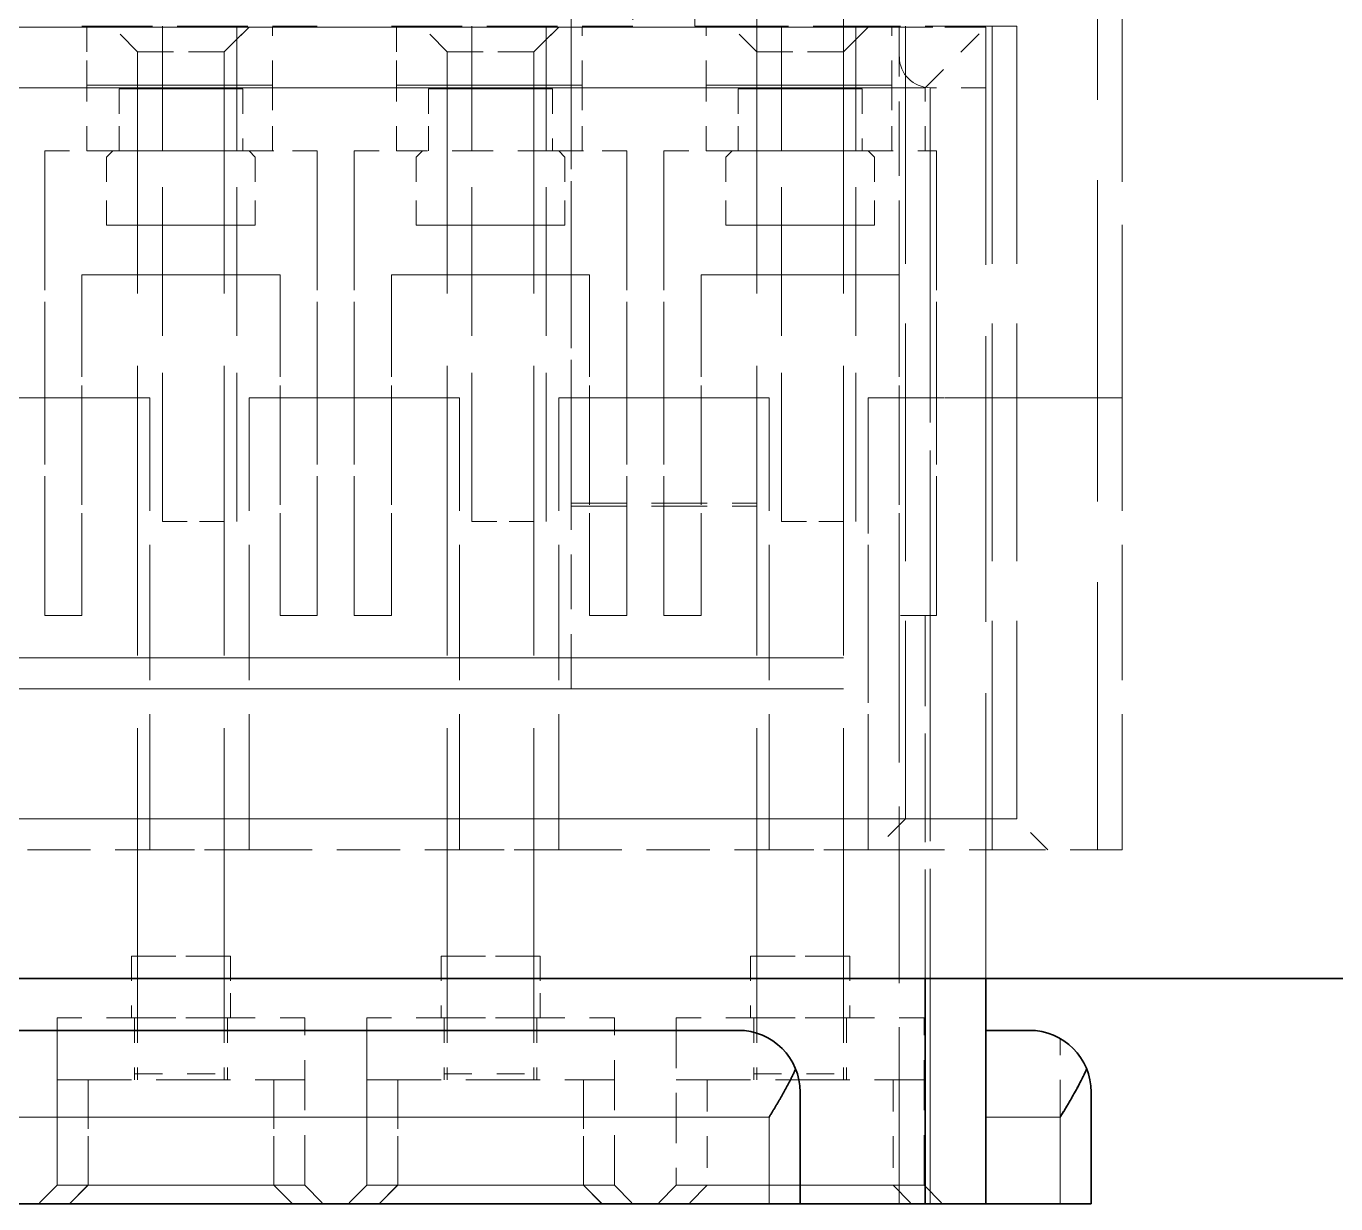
# Model space of a CAD drawing. Extents: x 23 to 417, y 3 to 294.
# Drawn here: x 273.83 to 279.12, y 99.53 to 104.28 of the extents above; entities that cross this region are included whole.
import ezdxf

# ---------------------------------------------------------------- set-up
doc = ezdxf.new("R2010")
doc.units = 0
doc.linetypes.add('DASHED', pattern=[15, 12, -3])
doc.layers.get('0').update_dxf_attribs({"lineweight": 13})

# ---------------------------------------------------------------- blocks, each defined once
blk = doc.blocks.new('BLOCK3528')
at = {"color": 7, "linetype": 'DASHED', "lineweight": 13, "ltscale": 0.05}
for p, q in [((11.4, -40.512), (11.4, -42.512)), ((11.4, -40.512), (11.4, -42.512)), ((12.9, -42.512), (12.9, -40.512)), ((12.9, -42.512), (12.9, -40.512)), ((14.05, -44.519), (14.05, -42.519)), ((14.05, -44.519), (14.05, -42.519)), ((7.25, -51.019), (9.25, -51.019)), ((7.25, -51.019), (9.25, -51.019)), ((9.75, -51.019), (11.75, -51.019)), ((9.75, -51.019), (11.75, -51.019)), ((12.25, -51.019), (14.25, -51.019)), ((12.25, -51.019), (14.25, -51.019)), ((9.25, -51.869), (7.25, -51.869)), ((7.25, -51.869), (9.25, -51.869)), ((11.75, -51.869), (9.75, -51.869)), ((9.75, -51.869), (11.75, -51.869)), ((12.25, -51.869), (14.25, -51.869)), ((12.25, -51.869), (14.25, -51.869))]:
    blk.add_line(p, q, dxfattribs=at)
at = {"color": 7, "linetype": 'DASHED', "lineweight": 13, "ltscale": 0.055179}
blk.add_line((13.6, -42.719), (13.6, -40.512), dxfattribs=at)
blk.add_line((13.6, -42.719), (13.6, -40.512), dxfattribs=at)
at = {"color": 7, "linetype": 'DASHED', "lineweight": 13, "ltscale": 0.21625}
blk.add_line((15.65, -40.512), (15.65, -49.162), dxfattribs=at)
blk.add_line((15.65, -40.512), (15.65, -49.162), dxfattribs=at)
at = {"color": 7, "linetype": 'DASHED', "lineweight": 13, "ltscale": 0.11625}
blk.add_line((15.85, -45.512), (15.85, -40.862), dxfattribs=at)
blk.add_line((15.85, -45.512), (15.85, -40.862), dxfattribs=at)
at = {"color": 7, "linetype": 'DASHED', "lineweight": 13, "ltscale": 0.025}
for p, q in [((7.45, -41.512), (7.45, -42.512)), ((7.45, -41.512), (7.45, -42.512)), ((9.35, -41.512), (9.35, -42.512)), ((9.35, -41.512), (9.35, -42.512)), ((9.95, -41.512), (9.95, -42.512)), ((9.95, -41.512), (9.95, -42.512)), ((11.85, -41.512), (11.85, -42.512)), ((11.85, -41.512), (11.85, -42.512)), ((12.45, -41.512), (12.45, -42.512)), ((12.45, -41.512), (12.45, -42.512)), ((7.49, -42.519), (6.49, -42.519)), ((6.49, -42.519), (7.49, -42.519)), ((9.99, -42.519), (8.99, -42.519)), ((8.99, -42.519), (9.99, -42.519)), ((12.49, -42.519), (11.49, -42.519)), ((11.49, -42.519), (12.49, -42.519)), ((7.75, -43.019), (8.75, -43.019)), ((8.75, -43.019), (7.75, -43.019)), ((10.25, -43.019), (11.25, -43.019)), ((11.25, -43.019), (10.25, -43.019)), ((12.75, -43.019), (13.75, -43.019)), ((13.75, -43.019), (12.75, -43.019))]:
    blk.add_line(p, q, dxfattribs=at)
at = {"color": 7, "linetype": 'DASHED', "lineweight": 13, "ltscale": 0.00625}
for p, q in [((11.9, -42.262), (11.9, -42.512)), ((11.9, -42.262), (11.9, -42.512)), ((12.4, -42.512), (12.4, -42.262)), ((12.4, -42.512), (12.4, -42.262)), ((14.8, -49.162), (14.8, -48.912)), ((14.8, -49.162), (14.8, -48.912)), ((14.8, -48.912), (14.8, -49.162)), ((14.8, -49.162), (14.8, -48.912)), ((7.25, -51.869), (7.5, -51.869)), ((7.5, -51.869), (7.25, -51.869)), ((9, -51.869), (9.25, -51.869)), ((9.25, -51.869), (9, -51.869)), ((9.75, -51.869), (10, -51.869)), ((10, -51.869), (9.75, -51.869)), ((11.5, -51.869), (11.75, -51.869)), ((11.75, -51.869), (11.5, -51.869)), ((12.25, -51.869), (12.5, -51.869)), ((12.5, -51.869), (12.25, -51.869)), ((14, -51.869), (14.25, -51.869)), ((14.25, -51.869), (14, -51.869))]:
    blk.add_line(p, q, dxfattribs=at)
at = {"color": 7, "linetype": 'DASHED', "lineweight": 13, "ltscale": 0.0475}
for p, q in [((7.45, -42.512), (9.35, -42.512)), ((7.45, -42.512), (9.35, -42.512)), ((9.95, -42.512), (11.85, -42.512)), ((9.95, -42.512), (11.85, -42.512))]:
    blk.add_line(p, q, dxfattribs=at)
at = {"color": 7, "linetype": 'DASHED', "lineweight": 13, "ltscale": 0.0375}
for p, q in [((8.99, -42.519), (7.49, -42.519)), ((7.49, -42.519), (8.99, -42.519)), ((11.49, -42.519), (9.99, -42.519)), ((9.99, -42.519), (11.49, -42.519)), ((13.99, -42.519), (12.49, -42.519)), ((12.49, -42.519), (13.99, -42.519)), ((7.49, -42.989), (8.99, -42.989)), ((8.99, -42.989), (7.49, -42.989)), ((9.99, -42.989), (11.49, -42.989)), ((11.49, -42.989), (9.99, -42.989)), ((12.49, -42.989), (13.99, -42.989)), ((13.99, -42.989), (12.49, -42.989)), ((11.4, -46.362), (12.9, -46.362)), ((11.4, -46.362), (12.9, -46.362)), ((11.4, -46.387), (12.9, -46.387)), ((11.4, -46.387), (12.9, -46.387)), ((7.5, -51.869), (9, -51.869)), ((9, -51.869), (7.5, -51.869)), ((10, -51.869), (11.5, -51.869)), ((11.5, -51.869), (10, -51.869)), ((12.5, -51.869), (14, -51.869)), ((14, -51.869), (12.5, -51.869))]:
    blk.add_line(p, q, dxfattribs=at)
at = {"color": 7, "linetype": 'DASHED', "lineweight": 13, "ltscale": 0.01175}
for p, q in [((7.49, -42.519), (7.49, -42.989)), ((7.49, -42.989), (7.49, -42.519)), ((8.99, -42.989), (8.99, -42.519)), ((8.99, -42.989), (8.99, -42.519)), ((9.99, -42.519), (9.99, -42.989)), ((9.99, -42.989), (9.99, -42.519)), ((11.49, -42.989), (11.49, -42.519)), ((11.49, -42.989), (11.49, -42.519)), ((12.49, -42.989), (12.49, -42.519)), ((12.49, -42.989), (12.49, -42.519)), ((13.99, -42.989), (13.99, -42.519)), ((13.99, -42.989), (13.99, -42.519))]:
    blk.add_line(p, q, dxfattribs=at)
at = {"color": 7, "linetype": 'DASHED', "lineweight": 13, "ltscale": 0.007071}
for p, q in [((7.9, -42.719), (7.7, -42.519)), ((7.9, -42.719), (7.7, -42.519)), ((8.8, -42.519), (8.6, -42.719)), ((8.6, -42.719), (8.8, -42.519)), ((10.4, -42.719), (10.2, -42.519)), ((10.4, -42.719), (10.2, -42.519)), ((11.3, -42.519), (11.1, -42.719)), ((11.1, -42.719), (11.3, -42.519)), ((12.9, -42.719), (12.7, -42.519)), ((12.9, -42.719), (12.7, -42.519)), ((13.8, -42.519), (13.6, -42.719)), ((13.6, -42.719), (13.8, -42.519))]:
    blk.add_line(p, q, dxfattribs=at)
at = {"color": 7, "linetype": 'DASHED', "lineweight": 13, "ltscale": 0.1}
for p, q in [((8.1, -46.512), (8.1, -42.512)), ((8.1, -46.512), (8.1, -42.512)), ((8.7, -46.512), (8.7, -42.512)), ((8.7, -46.512), (8.7, -42.512)), ((10.6, -46.512), (10.6, -42.512)), ((10.6, -46.512), (10.6, -42.512)), ((11.2, -46.512), (11.2, -42.512)), ((11.2, -46.512), (11.2, -42.512)), ((13.1, -46.512), (13.1, -42.512)), ((13.1, -46.512), (13.1, -42.512)), ((13.7, -46.512), (13.7, -42.512)), ((13.7, -46.512), (13.7, -42.512))]:
    blk.add_line(p, q, dxfattribs=at)
at = {"color": 7, "linetype": 'DASHED', "lineweight": 13, "ltscale": 0.09625}
for p, q in [((11.4, -42.512), (11.4, -46.362)), ((11.4, -46.362), (11.4, -42.512))]:
    blk.add_line(p, q, dxfattribs=at)
at = {"color": 7, "linetype": 'DASHED', "lineweight": 13, "ltscale": 0.00125}
for p, q in [((11.9, -42.512), (11.85, -42.512)), ((11.9, -42.512), (11.85, -42.512)), ((12.45, -42.512), (12.4, -42.512)), ((12.45, -42.512), (12.4, -42.512)), ((7.875, -50.969), (7.875, -51.019)), ((7.875, -50.969), (7.875, -51.019)), ((8.625, -50.969), (8.625, -51.019)), ((8.625, -50.969), (8.625, -51.019)), ((10.375, -50.969), (10.375, -51.019)), ((10.375, -50.969), (10.375, -51.019)), ((11.125, -50.969), (11.125, -51.019)), ((11.125, -50.969), (11.125, -51.019)), ((12.875, -50.969), (12.875, -51.019)), ((12.875, -50.969), (12.875, -51.019)), ((13.625, -50.969), (13.625, -51.019)), ((13.625, -50.969), (13.625, -51.019))]:
    blk.add_line(p, q, dxfattribs=at)
at = {"color": 7, "linetype": 'DASHED', "lineweight": 13, "ltscale": 0.05875}
blk.add_line((12.45, -42.512), (14.8, -42.512), dxfattribs=at)
blk.add_line((12.45, -42.512), (14.8, -42.512), dxfattribs=at)
at = {"color": 7, "linetype": 'DASHED', "lineweight": 13, "ltscale": 0.005179}
blk.add_line((12.9, -42.719), (12.9, -42.512), dxfattribs=at)
blk.add_line((12.9, -42.719), (12.9, -42.512), dxfattribs=at)
at = {"color": 7, "linetype": 'DASHED', "lineweight": 13, "ltscale": 0.019}
for p, q in [((14.75, -42.519), (13.99, -42.519)), ((13.99, -42.519), (14.75, -42.519))]:
    blk.add_line(p, q, dxfattribs=at)
at = {"color": 7, "linetype": 'DASHED', "lineweight": 13, "ltscale": 0.16}
for p, q in [((14.1, -42.512), (14.1, -48.912)), ((14.1, -42.512), (14.1, -48.912)), ((14.8, -42.512), (14.8, -48.912)), ((14.8, -42.512), (14.8, -48.912)), ((14.8, -42.512), (14.8, -48.912)), ((14.8, -42.512), (14.8, -48.912)), ((15, -42.512), (15, -48.912)), ((15, -42.512), (15, -48.912))]:
    blk.add_line(p, q, dxfattribs=at)
at = {"color": 7, "linetype": 'DASHED', "lineweight": 13, "ltscale": 0.017324}
blk.add_line((14.26, -43.009), (14.75, -42.519), dxfattribs=at)
blk.add_line((14.26, -43.009), (14.75, -42.519), dxfattribs=at)
at = {"color": 7, "linetype": 'DASHED', "lineweight": 13, "ltscale": 0.192019}
blk.add_line((14.75, -50.2), (14.75, -42.519), dxfattribs=at)
blk.add_line((14.75, -50.2), (14.75, -42.519), dxfattribs=at)
at = {"color": 7, "linetype": 'DASHED', "lineweight": 13, "ltscale": 0.005}
for p, q in [((15, -42.512), (14.8, -42.512)), ((15, -42.512), (14.8, -42.512)), ((15, -48.912), (14.8, -48.912)), ((15, -48.912), (14.8, -48.912)), ((14.8, -48.912), (15, -48.912)), ((14.8, -48.912), (15, -48.912))]:
    blk.add_line(p, q, dxfattribs=at)
at = {"color": 7, "linetype": 'DASHED', "lineweight": 13, "ltscale": 0.0175}
for p, q in [((7.9, -42.719), (8.6, -42.719)), ((8.6, -42.719), (7.9, -42.719)), ((7.9, -42.719), (8.6, -42.719)), ((8.6, -42.719), (7.9, -42.719)), ((10.4, -42.719), (11.1, -42.719)), ((11.1, -42.719), (10.4, -42.719)), ((10.4, -42.719), (11.1, -42.719)), ((11.1, -42.719), (10.4, -42.719)), ((13.6, -42.719), (12.9, -42.719)), ((12.9, -42.719), (13.6, -42.719)), ((12.9, -42.719), (13.6, -42.719)), ((13.6, -42.719), (12.9, -42.719)), ((14.8, -48.912), (14.1, -48.912)), ((14.8, -48.912), (14.1, -48.912))]:
    blk.add_line(p, q, dxfattribs=at)
at = {"color": 7, "linetype": 'DASHED', "lineweight": 13, "ltscale": 0.195}
for p, q in [((7.9, -50.519), (7.9, -42.719)), ((7.9, -50.519), (7.9, -42.719)), ((8.6, -50.519), (8.6, -42.719)), ((8.6, -50.519), (8.6, -42.719)), ((10.4, -50.519), (10.4, -42.719)), ((10.4, -50.519), (10.4, -42.719)), ((11.1, -50.519), (11.1, -42.719)), ((11.1, -50.519), (11.1, -42.719)), ((12.9, -50.519), (12.9, -42.719)), ((12.9, -50.519), (12.9, -42.719)), ((13.6, -50.519), (13.6, -42.719)), ((13.6, -50.519), (13.6, -42.719))]:
    blk.add_line(p, q, dxfattribs=at)
at = {"color": 7, "linetype": 'DASHED', "lineweight": 13}
for p, q in [((-10.26, -43.009), (14.26, -43.009)), ((-10.26, -43.009), (14.26, -43.009)), ((13.6, -47.612), (-9.3, -47.612)), ((13.6, -47.612), (-9.3, -47.612)), ((13.6, -47.862), (-9.3, -47.862)), ((13.6, -47.862), (-9.3, -47.862)), ((-10.5, -48.912), (14.8, -48.912)), ((-10.5, -48.912), (14.8, -48.912))]:
    blk.add_line(p, q, dxfattribs=at)
at = {"color": 7, "linetype": 'DASHED', "lineweight": 13, "ltscale": 0.01325}
for p, q in [((7.49, -43.519), (7.49, -42.989)), ((7.49, -43.519), (7.49, -42.989)), ((8.99, -42.989), (8.99, -43.519)), ((8.99, -43.519), (8.99, -42.989)), ((9.99, -43.519), (9.99, -42.989)), ((9.99, -43.519), (9.99, -42.989)), ((11.49, -42.989), (11.49, -43.519)), ((11.49, -43.519), (11.49, -42.989)), ((12.49, -43.519), (12.49, -42.989)), ((12.49, -43.519), (12.49, -42.989)), ((13.99, -42.989), (13.99, -43.519)), ((13.99, -43.519), (13.99, -42.989))]:
    blk.add_line(p, q, dxfattribs=at)
at = {"color": 7, "linetype": 'DASHED', "lineweight": 13, "ltscale": 0.0125}
for p, q in [((7.75, -43.519), (7.75, -43.019)), ((7.75, -43.019), (7.75, -43.519)), ((8.75, -43.019), (8.75, -43.519)), ((8.75, -43.019), (8.75, -43.519)), ((10.25, -43.519), (10.25, -43.019)), ((10.25, -43.019), (10.25, -43.519)), ((11.25, -43.019), (11.25, -43.519)), ((11.25, -43.019), (11.25, -43.519)), ((12.75, -43.519), (12.75, -43.019)), ((12.75, -43.019), (12.75, -43.519)), ((13.75, -43.019), (13.75, -43.519)), ((13.75, -43.019), (13.75, -43.519)), ((14.1, -48.912), (13.6, -48.912)), ((14.1, -48.912), (13.6, -48.912)), ((7.85, -50.019), (7.85, -50.519)), ((7.85, -50.019), (7.85, -50.519)), ((8.65, -50.519), (8.65, -50.019)), ((8.65, -50.019), (8.65, -50.519)), ((10.35, -50.019), (10.35, -50.519)), ((10.35, -50.019), (10.35, -50.519)), ((11.15, -50.519), (11.15, -50.019)), ((11.15, -50.019), (11.15, -50.519)), ((12.85, -50.019), (12.85, -50.519)), ((12.85, -50.019), (12.85, -50.519)), ((13.65, -50.019), (13.65, -50.519)), ((13.65, -50.019), (13.65, -50.519)), ((7.9, -50.519), (7.9, -51.019)), ((7.9, -50.519), (7.9, -51.019)), ((8.6, -50.519), (8.6, -51.019)), ((8.6, -50.519), (8.6, -51.019)), ((10.4, -50.519), (10.4, -51.019)), ((10.4, -50.519), (10.4, -51.019)), ((11.1, -50.519), (11.1, -51.019)), ((11.1, -50.519), (11.1, -51.019)), ((12.9, -50.519), (12.9, -51.019)), ((12.9, -50.519), (12.9, -51.019)), ((13.6, -50.519), (13.6, -51.019)), ((13.6, -50.519), (13.6, -51.019))]:
    blk.add_line(p, q, dxfattribs=at)
at = {"color": 7, "linetype": 'DASHED', "lineweight": 13, "ltscale": 0.01275}
blk.add_line((14.26, -43.519), (14.26, -43.009), dxfattribs=at)
blk.add_line((14.26, -43.519), (14.26, -43.009), dxfattribs=at)
at = {"color": 7, "linetype": 'DASHED', "lineweight": 13, "ltscale": 0.01125}
for p, q in [((14.75, -43.009), (14.3, -43.009)), ((14.75, -43.009), (14.3, -43.009)), ((7.875, -50.519), (7.875, -50.969)), ((7.875, -50.519), (7.875, -50.969)), ((8.625, -50.519), (8.625, -50.969)), ((8.625, -50.519), (8.625, -50.969)), ((10.375, -50.519), (10.375, -50.969)), ((10.375, -50.519), (10.375, -50.969)), ((11.125, -50.519), (11.125, -50.969)), ((11.125, -50.519), (11.125, -50.969)), ((12.875, -50.519), (12.875, -50.969)), ((12.875, -50.519), (12.875, -50.969)), ((13.625, -50.519), (13.625, -50.969)), ((13.625, -50.519), (13.625, -50.969))]:
    blk.add_line(p, q, dxfattribs=at)
at = {"color": 7, "linetype": 'DASHED', "lineweight": 13, "ltscale": 0.22525}
for p, q in [((14.3, -52.019), (14.3, -43.009)), ((14.3, -43.009), (14.3, -52.019))]:
    blk.add_line(p, q, dxfattribs=at)
at = {"color": 7, "linetype": 'DASHED', "lineweight": 13, "ltscale": 0.09375}
for p, q in [((7.15, -43.519), (7.15, -47.269)), ((7.15, -47.269), (7.15, -43.519)), ((9.35, -47.269), (9.35, -43.519)), ((9.35, -43.519), (9.35, -47.269)), ((9.65, -43.519), (9.65, -47.269)), ((9.65, -47.269), (9.65, -43.519)), ((11.85, -47.269), (11.85, -43.519)), ((11.85, -43.519), (11.85, -47.269)), ((12.15, -43.519), (12.15, -47.269)), ((12.15, -47.269), (12.15, -43.519)), ((14.35, -47.269), (14.35, -43.519)), ((14.35, -43.519), (14.35, -47.269))]:
    blk.add_line(p, q, dxfattribs=at)
at = {"color": 7, "linetype": 'DASHED', "lineweight": 13, "ltscale": 0.01375}
for p, q in [((7.7, -43.519), (7.15, -43.519)), ((7.15, -43.519), (7.7, -43.519)), ((9.35, -43.519), (8.8, -43.519)), ((8.8, -43.519), (9.35, -43.519)), ((10.2, -43.519), (9.65, -43.519)), ((9.65, -43.519), (10.2, -43.519)), ((11.85, -43.519), (11.3, -43.519)), ((11.3, -43.519), (11.85, -43.519)), ((12.15, -43.519), (12.7, -43.519)), ((12.15, -43.519), (12.7, -43.519)), ((7.65, -44.119), (7.65, -43.569)), ((7.65, -43.569), (7.65, -44.119)), ((8.85, -43.569), (8.85, -44.119)), ((8.85, -44.119), (8.85, -43.569)), ((10.15, -44.119), (10.15, -43.569)), ((10.15, -43.569), (10.15, -44.119)), ((11.35, -43.569), (11.35, -44.119)), ((11.35, -44.119), (11.35, -43.569)), ((12.65, -44.119), (12.65, -43.569)), ((12.65, -43.569), (12.65, -44.119)), ((13.85, -43.569), (13.85, -44.119)), ((13.85, -44.119), (13.85, -43.569))]:
    blk.add_line(p, q, dxfattribs=at)
at = {"color": 7, "linetype": 'DASHED', "lineweight": 13, "ltscale": 0.00525}
for p, q in [((7.49, -43.519), (7.7, -43.519)), ((7.49, -43.519), (7.7, -43.519)), ((10.2, -43.519), (9.99, -43.519)), ((9.99, -43.519), (10.2, -43.519)), ((12.7, -43.519), (12.49, -43.519)), ((12.49, -43.519), (12.7, -43.519)), ((14.26, -47.269), (14.05, -47.269)), ((14.26, -47.269), (14.05, -47.269))]:
    blk.add_line(p, q, dxfattribs=at)
at = {"color": 7, "linetype": 'DASHED', "lineweight": 13, "ltscale": 0.001768}
for p, q in [((7.65, -43.569), (7.7, -43.519)), ((7.7, -43.519), (7.65, -43.569)), ((8.8, -43.519), (8.85, -43.569)), ((8.85, -43.569), (8.8, -43.519)), ((10.15, -43.569), (10.2, -43.519)), ((10.2, -43.519), (10.15, -43.569)), ((11.3, -43.519), (11.35, -43.569)), ((11.35, -43.569), (11.3, -43.519)), ((12.65, -43.569), (12.7, -43.519)), ((12.7, -43.519), (12.65, -43.569)), ((13.8, -43.519), (13.85, -43.569)), ((13.85, -43.569), (13.8, -43.519))]:
    blk.add_line(p, q, dxfattribs=at)
at = {"color": 7, "linetype": 'DASHED', "lineweight": 13, "ltscale": 0.0275}
for p, q in [((7.7, -43.519), (8.8, -43.519)), ((8.8, -43.519), (7.7, -43.519)), ((11.3, -43.519), (10.2, -43.519)), ((11.3, -43.519), (10.2, -43.519)), ((12.7, -43.519), (13.8, -43.519)), ((13.8, -43.519), (12.7, -43.519))]:
    blk.add_line(p, q, dxfattribs=at)
at = {"color": 7, "linetype": 'DASHED', "lineweight": 13, "ltscale": 0.00475}
for p, q in [((8.8, -43.519), (8.99, -43.519)), ((8.8, -43.519), (8.99, -43.519)), ((11.49, -43.519), (11.3, -43.519)), ((11.3, -43.519), (11.49, -43.519)), ((13.99, -43.519), (13.8, -43.519)), ((13.8, -43.519), (13.99, -43.519))]:
    blk.add_line(p, q, dxfattribs=at)
at = {"color": 7, "linetype": 'DASHED', "lineweight": 13, "ltscale": 0.0115}
blk.add_line((13.8, -43.519), (14.26, -43.519), dxfattribs=at)
blk.add_line((13.8, -43.519), (14.26, -43.519), dxfattribs=at)
at = {"color": 7, "linetype": 'DASHED', "lineweight": 13, "ltscale": 0.00225}
for p, q in [((14.35, -43.519), (14.26, -43.519)), ((14.35, -43.519), (14.26, -43.519)), ((14.26, -47.269), (14.35, -47.269)), ((14.35, -47.269), (14.26, -47.269))]:
    blk.add_line(p, q, dxfattribs=at)
at = {"color": 7, "linetype": 'DASHED', "lineweight": 13, "ltscale": 0.03}
for p, q in [((8.85, -44.119), (7.65, -44.119)), ((7.65, -44.119), (8.85, -44.119)), ((11.35, -44.119), (10.15, -44.119)), ((10.15, -44.119), (11.35, -44.119)), ((13.85, -44.119), (12.65, -44.119)), ((12.65, -44.119), (13.85, -44.119))]:
    blk.add_line(p, q, dxfattribs=at)
at = {"color": 7, "linetype": 'DASHED', "lineweight": 13, "ltscale": 0.04}
for p, q in [((7.45, -44.519), (9.05, -44.519)), ((9.05, -44.519), (7.45, -44.519)), ((9.95, -44.519), (11.55, -44.519)), ((11.55, -44.519), (9.95, -44.519)), ((12.45, -44.519), (14.05, -44.519)), ((14.05, -44.519), (12.45, -44.519))]:
    blk.add_line(p, q, dxfattribs=at)
at = {"color": 7, "linetype": 'DASHED', "lineweight": 13, "ltscale": 0.06875}
for p, q in [((7.45, -47.269), (7.45, -44.519)), ((7.45, -44.519), (7.45, -47.269)), ((9.05, -44.519), (9.05, -47.269)), ((9.05, -47.269), (9.05, -44.519)), ((9.95, -47.269), (9.95, -44.519)), ((9.95, -44.519), (9.95, -47.269)), ((11.55, -44.519), (11.55, -47.269)), ((11.55, -47.269), (11.55, -44.519)), ((12.45, -47.269), (12.45, -44.519)), ((12.45, -44.519), (12.45, -47.269)), ((14.05, -44.519), (14.05, -47.269)), ((14.05, -47.269), (14.05, -44.519))]:
    blk.add_line(p, q, dxfattribs=at)
at = {"color": 7, "linetype": 'DASHED', "lineweight": 13, "ltscale": 0.0425}
for p, q in [((8, -45.512), (6.3, -45.512)), ((6.3, -45.512), (8, -45.512)), ((10.5, -45.512), (8.8, -45.512)), ((8.8, -45.512), (10.5, -45.512)), ((13, -45.512), (11.3, -45.512)), ((11.3, -45.512), (13, -45.512)), ((6.3, -49.162), (8, -49.162)), ((6.3, -49.162), (8, -49.162)), ((8.8, -49.162), (10.5, -49.162)), ((8.8, -49.162), (10.5, -49.162)), ((11.3, -49.162), (13, -49.162)), ((11.3, -49.162), (13, -49.162))]:
    blk.add_line(p, q, dxfattribs=at)
at = {"color": 7, "linetype": 'DASHED', "lineweight": 13, "ltscale": 0.09125}
for p, q in [((8, -49.162), (8, -45.512)), ((8, -49.162), (8, -45.512)), ((8.8, -49.162), (8.8, -45.512)), ((8.8, -49.162), (8.8, -45.512)), ((10.5, -49.162), (10.5, -45.512)), ((10.5, -49.162), (10.5, -45.512)), ((11.3, -49.162), (11.3, -45.512)), ((11.3, -49.162), (11.3, -45.512)), ((13, -49.162), (13, -45.512)), ((13, -49.162), (13, -45.512)), ((13.8, -45.512), (13.8, -49.162)), ((13.8, -49.162), (13.8, -45.512)), ((15.85, -49.162), (15.85, -45.512)), ((15.85, -49.162), (15.85, -45.512))]:
    blk.add_line(p, q, dxfattribs=at)
at = {"color": 7, "linetype": 'DASHED', "lineweight": 13, "ltscale": 0.05125}
for p, q in [((15.85, -45.512), (13.8, -45.512)), ((13.8, -45.512), (15.85, -45.512)), ((13.8, -49.162), (15.85, -49.162)), ((13.8, -49.162), (15.85, -49.162))]:
    blk.add_line(p, q, dxfattribs=at)
at = {"color": 7, "linetype": 'DASHED', "lineweight": 13, "ltscale": 0.000625}
blk.add_line((11.4, -46.362), (11.4, -46.387), dxfattribs=at)
blk.add_line((11.4, -46.362), (11.4, -46.387), dxfattribs=at)
at = {"color": 7, "linetype": 'DASHED', "lineweight": 13, "ltscale": 0.036875}
blk.add_line((11.4, -47.862), (11.4, -46.387), dxfattribs=at)
blk.add_line((11.4, -47.862), (11.4, -46.387), dxfattribs=at)
at = {"color": 7, "linetype": 'DASHED', "lineweight": 13, "ltscale": 0.0075}
for p, q in [((8.1, -46.512), (8.4, -46.512)), ((8.1, -46.512), (8.4, -46.512)), ((8.4, -46.512), (8.7, -46.512)), ((8.4, -46.512), (8.7, -46.512)), ((10.6, -46.512), (10.9, -46.512)), ((10.6, -46.512), (10.9, -46.512)), ((10.9, -46.512), (11.2, -46.512)), ((10.9, -46.512), (11.2, -46.512)), ((13.1, -46.512), (13.4, -46.512)), ((13.1, -46.512), (13.4, -46.512)), ((13.4, -46.512), (13.7, -46.512)), ((13.4, -46.512), (13.7, -46.512)), ((7.15, -47.269), (7.45, -47.269)), ((7.45, -47.269), (7.15, -47.269)), ((9.05, -47.269), (9.35, -47.269)), ((9.35, -47.269), (9.05, -47.269)), ((9.65, -47.269), (9.95, -47.269)), ((9.95, -47.269), (9.65, -47.269)), ((11.55, -47.269), (11.85, -47.269)), ((11.85, -47.269), (11.55, -47.269)), ((12.15, -47.269), (12.45, -47.269)), ((12.45, -47.269), (12.15, -47.269))]:
    blk.add_line(p, q, dxfattribs=at)
at = {"color": 7, "linetype": 'DASHED', "lineweight": 13, "ltscale": 0.11875}
blk.add_line((14.05, -52.019), (14.05, -47.269), dxfattribs=at)
blk.add_line((14.05, -52.019), (14.05, -47.269), dxfattribs=at)
at = {"color": 7, "linetype": 'DASHED', "lineweight": 13, "ltscale": 0.073269}
blk.add_line((14.26, -50.2), (14.26, -47.269), dxfattribs=at)
blk.add_line((14.26, -50.2), (14.26, -47.269), dxfattribs=at)
at = {"color": 7, "linetype": 'DASHED', "lineweight": 13, "ltscale": 0.008839}
for p, q in [((14.1, -48.912), (13.85, -49.162)), ((14.1, -48.912), (13.85, -49.162)), ((15.25, -49.162), (15, -48.912)), ((15.25, -49.162), (15, -48.912))]:
    blk.add_line(p, q, dxfattribs=at)
at = {"color": 7, "linetype": 'DASHED', "lineweight": 13, "ltscale": 0.02}
for p, q in [((8, -49.162), (8.8, -49.162)), ((8.8, -49.162), (8, -49.162)), ((10.5, -49.162), (11.3, -49.162)), ((11.3, -49.162), (10.5, -49.162)), ((13, -49.162), (13.8, -49.162)), ((13.8, -49.162), (13, -49.162)), ((8.65, -50.019), (7.85, -50.019)), ((7.85, -50.019), (8.65, -50.019)), ((11.15, -50.019), (10.35, -50.019)), ((10.35, -50.019), (11.15, -50.019)), ((13.65, -50.019), (12.85, -50.019)), ((12.85, -50.019), (13.65, -50.019)), ((7.85, -50.519), (8.65, -50.519)), ((8.65, -50.519), (7.85, -50.519)), ((10.35, -50.519), (11.15, -50.519)), ((11.15, -50.519), (10.35, -50.519)), ((12.85, -50.519), (13.65, -50.519)), ((13.65, -50.519), (12.85, -50.519))]:
    blk.add_line(p, q, dxfattribs=at)
at = {"color": 7, "lineweight": 35}
for p, q in [((81, -50.2), (-81, -50.2)), ((12.75, -50.619), (-8.75, -50.619)), ((-8.75, -50.619), (12.75, -50.619)), ((-9, -52.019), (13, -52.019)), ((13, -52.019), (-9, -52.019))]:
    blk.add_line(p, q, dxfattribs=at)
at = {"color": 7, "lineweight": 35, "ltscale": 0.045481}
for p, q in [((14.26, -52.019), (14.26, -50.2)), ((14.26, -52.019), (14.26, -50.2)), ((14.75, -52.019), (14.75, -50.2)), ((14.75, -52.019), (14.75, -50.2))]:
    blk.add_line(p, q, dxfattribs=at)
at = {"color": 7, "linetype": 'DASHED', "lineweight": 13, "ltscale": 0.03375}
for p, q in [((7.25, -51.869), (7.25, -50.519)), ((7.25, -50.519), (7.25, -51.869)), ((9.25, -51.869), (9.25, -50.519)), ((9.25, -51.869), (9.25, -50.519)), ((9.75, -51.869), (9.75, -50.519)), ((9.75, -50.519), (9.75, -51.869)), ((11.75, -51.869), (11.75, -50.519)), ((11.75, -51.869), (11.75, -50.519)), ((12.25, -50.519), (12.25, -51.869)), ((12.25, -50.519), (12.25, -51.869)), ((14.25, -51.869), (14.25, -50.519)), ((14.25, -51.869), (14.25, -50.519))]:
    blk.add_line(p, q, dxfattribs=at)
at = {"color": 7, "linetype": 'DASHED', "lineweight": 13, "ltscale": 0.015}
for p, q in [((7.85, -50.519), (7.25, -50.519)), ((7.25, -50.519), (7.85, -50.519)), ((9.25, -50.519), (8.65, -50.519)), ((8.65, -50.519), (9.25, -50.519)), ((10.35, -50.519), (9.75, -50.519)), ((9.75, -50.519), (10.35, -50.519)), ((11.75, -50.519), (11.15, -50.519)), ((11.15, -50.519), (11.75, -50.519)), ((12.25, -50.519), (12.85, -50.519)), ((12.25, -50.519), (12.85, -50.519)), ((13.65, -50.519), (14.25, -50.519)), ((13.65, -50.519), (14.25, -50.519))]:
    blk.add_line(p, q, dxfattribs=at)
at = {"color": 7, "lineweight": 35, "ltscale": 0.00875}
for p, q in [((15.1, -50.619), (14.75, -50.619)), ((14.75, -50.619), (15.1, -50.619))]:
    blk.add_line(p, q, dxfattribs=at)
at = {"color": 7, "linetype": 'DASHED', "lineweight": 13, "ltscale": 0.033325}
blk.add_line((15.35, -52.019), (15.35, -50.686), dxfattribs=at)
blk.add_line((15.35, -52.019), (15.35, -50.686), dxfattribs=at)
at = {"color": 7, "linetype": 'DASHED', "lineweight": 13, "ltscale": 0.01875}
for p, q in [((7.875, -50.969), (8.625, -50.969)), ((7.875, -50.969), (8.625, -50.969)), ((10.375, -50.969), (11.125, -50.969)), ((10.375, -50.969), (11.125, -50.969)), ((12.875, -50.969), (13.625, -50.969)), ((12.875, -50.969), (13.625, -50.969))]:
    blk.add_line(p, q, dxfattribs=at)
at = {"color": 7, "linetype": 'DASHED', "lineweight": 13, "ltscale": 0.02125}
for p, q in [((7.5, -51.869), (7.5, -51.019)), ((7.5, -51.019), (7.5, -51.869)), ((9, -51.869), (9, -51.019)), ((9, -51.019), (9, -51.869)), ((10, -51.869), (10, -51.019)), ((10, -51.019), (10, -51.869)), ((11.5, -51.869), (11.5, -51.019)), ((11.5, -51.019), (11.5, -51.869)), ((12.5, -51.019), (12.5, -51.869)), ((12.5, -51.019), (12.5, -51.869)), ((14, -51.019), (14, -51.869)), ((14, -51.019), (14, -51.869))]:
    blk.add_line(p, q, dxfattribs=at)
at = {"color": 7, "lineweight": 35, "ltscale": 0.0225}
for p, q in [((13.25, -52.019), (13.25, -51.119)), ((13.25, -51.119), (13.25, -52.019)), ((15.6, -51.119), (15.6, -52.019)), ((15.6, -51.119), (15.6, -52.019))]:
    blk.add_line(p, q, dxfattribs=at)
at = {"color": 7, "lineweight": 13}
blk.add_line((-9, -51.319), (13, -51.319), dxfattribs=at)
blk.add_line((-9, -51.319), (13, -51.319), dxfattribs=at)
at = {"color": 7, "lineweight": 13, "ltscale": 0.0175}
for p, q in [((13, -51.319), (13, -52.019)), ((13, -51.319), (13, -52.019)), ((15.35, -52.019), (15.35, -51.319)), ((15.35, -51.319), (15.35, -52.019))]:
    blk.add_line(p, q, dxfattribs=at)
at = {"color": 7, "lineweight": 13, "ltscale": 0.015}
blk.add_line((14.75, -51.319), (15.35, -51.319), dxfattribs=at)
blk.add_line((14.75, -51.319), (15.35, -51.319), dxfattribs=at)
at = {"color": 7, "linetype": 'DASHED', "lineweight": 13, "ltscale": 0.005303}
for p, q in [((7.25, -51.869), (7.1, -52.019)), ((7.25, -51.869), (7.1, -52.019)), ((7.35, -52.019), (7.5, -51.869)), ((7.5, -51.869), (7.35, -52.019)), ((9.15, -52.019), (9, -51.869)), ((9, -51.869), (9.15, -52.019)), ((9.25, -51.869), (9.4, -52.019)), ((9.25, -51.869), (9.4, -52.019)), ((9.75, -51.869), (9.6, -52.019)), ((9.75, -51.869), (9.6, -52.019)), ((9.85, -52.019), (10, -51.869)), ((10, -51.869), (9.85, -52.019)), ((11.65, -52.019), (11.5, -51.869)), ((11.5, -51.869), (11.65, -52.019)), ((11.75, -51.869), (11.9, -52.019)), ((11.75, -51.869), (11.9, -52.019)), ((12.25, -51.869), (12.1, -52.019)), ((12.25, -51.869), (12.1, -52.019)), ((12.5, -51.869), (12.35, -52.019)), ((12.5, -51.869), (12.35, -52.019)), ((14, -51.869), (14.15, -52.019)), ((14, -51.869), (14.15, -52.019)), ((14.25, -51.869), (14.4, -52.019)), ((14.25, -51.869), (14.4, -52.019))]:
    blk.add_line(p, q, dxfattribs=at)
at = {"color": 7, "lineweight": 35, "ltscale": 0.00625}
for p, q in [((13.25, -52.019), (13, -52.019)), ((13.25, -52.019), (13, -52.019)), ((15.6, -52.019), (15.35, -52.019)), ((15.6, -52.019), (15.35, -52.019))]:
    blk.add_line(p, q, dxfattribs=at)
at = {"color": 7, "lineweight": 35, "ltscale": 0.02525}
blk.add_line((13.25, -52.019), (14.26, -52.019), dxfattribs=at)
blk.add_line((13.25, -52.019), (14.26, -52.019), dxfattribs=at)
at = {"color": 7, "lineweight": 35, "ltscale": 0.01225}
blk.add_line((14.75, -52.019), (14.26, -52.019), dxfattribs=at)
blk.add_line((14.75, -52.019), (14.26, -52.019), dxfattribs=at)
at = {"color": 7, "lineweight": 35, "ltscale": 0.015}
for p, q in [((14.75, -52.019), (15.35, -52.019)), ((15.35, -52.019), (14.75, -52.019))]:
    blk.add_line(p, q, dxfattribs=at)
at = {"color": 7, "linetype": 'DASHED', "lineweight": 13}
blk.add_arc((14.301, -42.759), 0.25, 180.0212, 269.9791, dxfattribs=at)
blk.add_arc((14.301, -42.759), 0.25, 180.0212, 269.9791, dxfattribs=at)
at = {"color": 7, "lineweight": 35}
for centre in [(12.75, -51.119), (12.75, -51.119), (15.1, -51.119), (15.1, -51.119)]:
    blk.add_arc(centre, 0.5, 0, 90, dxfattribs=at)
blk.add_open_spline([(13.213, -50.93), (13.181, -51.005), (13.14, -51.084), (13.095, -51.162), (13.047, -51.241), (13, -51.319)], degree=5, dxfattribs=at)
blk.add_open_spline([(13.213, -50.93), (13.181, -51.005), (13.14, -51.084), (13.095, -51.162), (13.047, -51.241), (13, -51.319)], degree=5, dxfattribs=at)
for points, knots in [([(15.35, -51.319), (15.393, -51.248), (15.436, -51.177), (15.476, -51.107), (15.519, -51.028), (15.554, -50.951), (15.557, -50.944), (15.56, -50.937), (15.563, -50.93)], [0, 0, 0, 0, 0, 0, 0.7217015, 0.7217015, 0.7217015, 0.796663, 0.796663, 0.796663, 0.796663, 0.796663, 0.796663]), ([(15.563, -50.93), (15.535, -50.998), (15.498, -51.067), (15.459, -51.137), (15.412, -51.217), (15.365, -51.295), (15.36, -51.303), (15.355, -51.311), (15.35, -51.319)], [0, 0, 0, 0, 0, 0, 0.7124243, 0.7124243, 0.7124243, 0.7939497, 0.7939497, 0.7939497, 0.7939497, 0.7939497, 0.7939497])]:
    blk.add_open_spline(points, degree=5, knots=knots, dxfattribs=at)

msp = doc.modelspace()

# ---------------------------------------------------------------- block references
at = {"lineweight": 0, "xscale": 0.5, "yscale": 0.5, "zscale": 0.5}
msp.add_blockref('BLOCK3528', (270.3286, 125.5377), dxfattribs=at)

doc.saveas('drawing.dxf')
